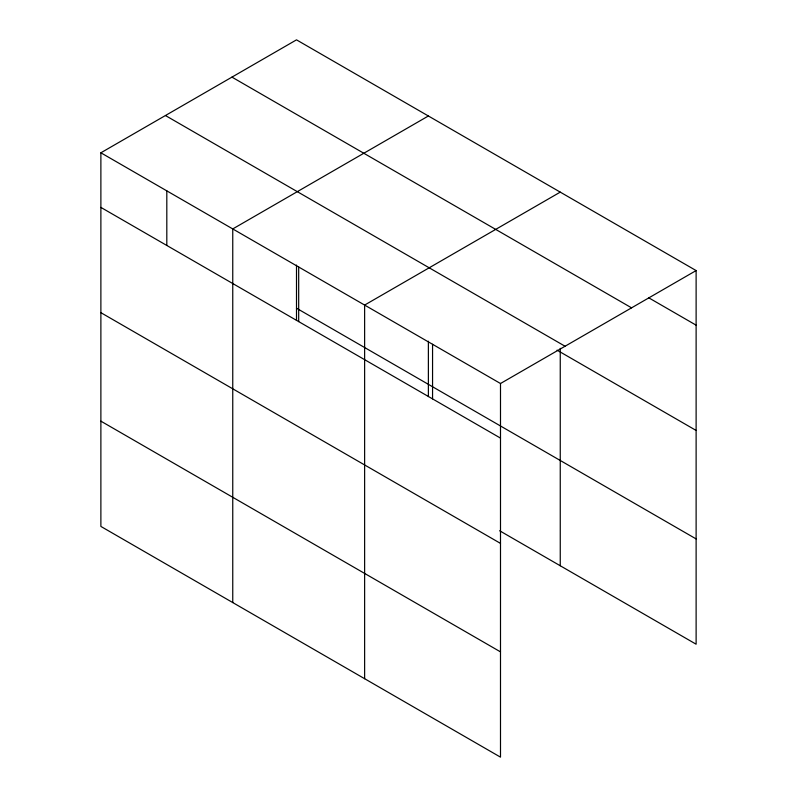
<?xml version="1.0" encoding="UTF-8"?>
<svg xmlns="http://www.w3.org/2000/svg" width="797" height="797" viewBox="0 0 797 797"><rect width="100%" height="100%" fill="white"/><g stroke="black" fill="none" stroke-linecap="round" stroke-linejoin="round"><path stroke-width="1.2" d="M100.88 152.795L500.496 383.516L500.496 757.15L100.88 526.428L100.88 152.795L296.504 39.85L696.12 270.572L696.12 644.205L499.639 530.762M428.378 115.983L232.754 228.928L232.754 602.572M560.251 192.127L364.627 305.072L364.627 678.705M500.496 383.516L696.12 270.572M648.678 297.769L696.12 325.166M231.947 77.12L631.563 307.841M165.437 115.525L565.053 346.237M557.063 350.162L696.12 430.45M296.504 308.2L696.12 538.921M100.88 207.399L500.496 438.111M100.88 312.673L500.496 543.395M100.88 421.155L500.496 651.866M560.251 348.329L560.251 565.76M432.562 344.294L432.562 398.889M428.378 341.196L428.378 396.587M298.686 267.005L298.686 321.599M296.504 265.062L296.504 320.444M166.812 190.862L166.812 245.466"/></g></svg>
